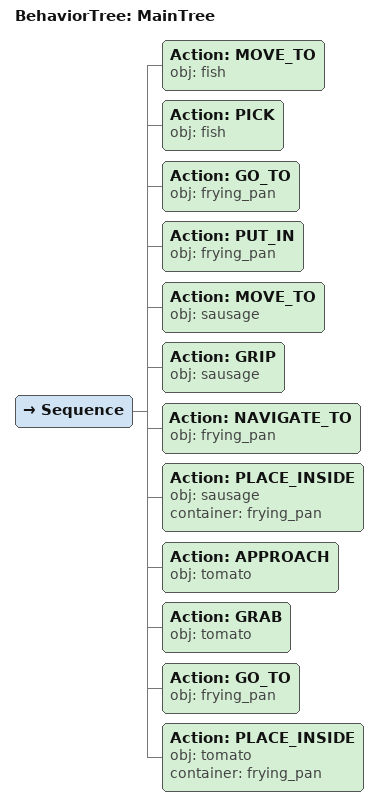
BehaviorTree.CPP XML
<root main_tree_to_execute="MainTree">
  <BehaviorTree ID="MainTree">
    <Sequence>
      <!-- Move to fish -->
      <Action ID="MOVE_TO" obj="fish" />
      <!-- Pick fish -->
      <Action ID="PICK" obj="fish" />
      <!-- Go to frying_pan -->
      <Action ID="GO_TO" obj="frying_pan" />
      <!-- Put in frying_pan -->
      <Action ID="PUT_IN" obj="frying_pan" />
      <!-- Move to sausage -->
      <Action ID="MOVE_TO" obj="sausage" />
      <!-- Grip sausage -->
      <Action ID="GRIP" obj="sausage" />
      <!-- Navigate to frying_pan -->
      <Action ID="NAVIGATE_TO" obj="frying_pan" />
      <!-- Place sausage inside frying_pan -->
      <Action ID="PLACE_INSIDE" obj="sausage" container="frying_pan" />
      <!-- Approach tomato -->
      <Action ID="APPROACH" obj="tomato" />
      <!-- Grab tomato -->
      <Action ID="GRAB" obj="tomato" />
      <!-- Go to frying_pan -->
      <Action ID="GO_TO" obj="frying_pan" />
      <!-- Place tomato inside frying_pan -->
      <Action ID="PLACE_INSIDE" obj="tomato" container="frying_pan" />
    </Sequence>
  </BehaviorTree>
</root>
